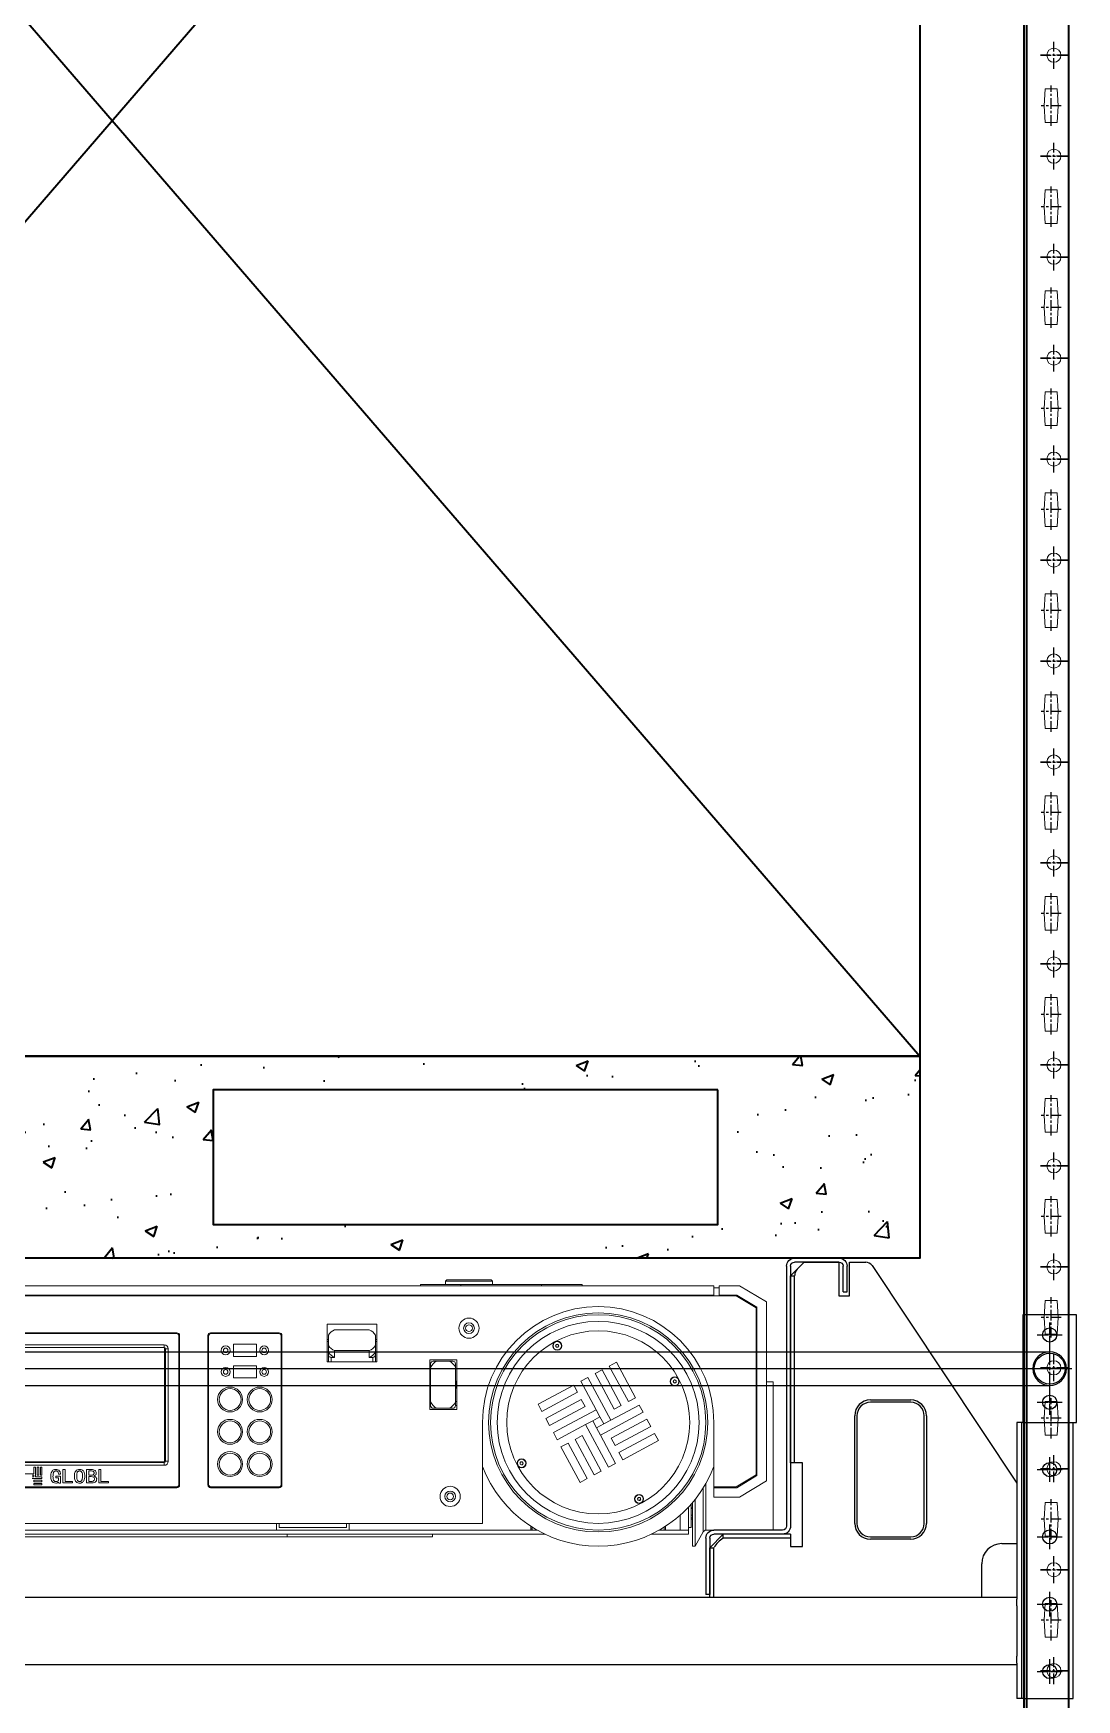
# Model space of a CAD drawing. Header units: millimetres. Extents: x 2509 to 128734, y 2492 to 91667.
# Drawn here: x 112307 to 113083, y 42568 to 43806 of the extents above; entities that cross this region are included whole.
import ezdxf

# ---------------------------------------------------------------- set-up
doc = ezdxf.new("R2010")
doc.units = ezdxf.units.MM
doc.linetypes.add('CENTER', pattern=[50.8, 31.75, -6.35, 6.35, -6.35])
for name, color, linetype, lineweight in [('SR-货架', 7, 'Continuous', 35), ('SR-货物', 7, 'Continuous', 35), ('粗实线1', 3, 'Continuous', 35), ('细实线', 4, 'Continuous', 18)]:
    doc.layers.add(name, color=color, linetype=linetype, lineweight=lineweight)
doc.layers.add('SSH_货架系统', color=7, linetype='Continuous')
doc.layers.add('中心线', color=1, linetype='CENTER')

# ---------------------------------------------------------------- blocks, each defined once
blk = doc.blocks.new('A$C1E2A5594')
at = {"layer": '中心线', "ltscale": 0.25}
for p, q in [((10, 0), (10, 20)), ((20, 10), (0, 10))]:
    blk.add_line(p, q, dxfattribs=at)
blk = doc.blocks.new('*U265')
at = {"layer": '中心线', "ltscale": 0.25}
for p, q in [((5937763.4, -1005645.1), (5937763.4, -1005615.1)), ((5937763.4, -1005645.1), (5937763.4, -1005615.1)), ((5937770.9, -1005630.1), (5937755.9, -1005630.1)), ((5937770.9, -1005630.1), (5937755.9, -1005630.1)), ((5937763.4, -1005720.1), (5937763.4, -1005690.1)), ((5937763.4, -1005720.1), (5937763.4, -1005690.1)), ((5937770.9, -1005705.1), (5937755.9, -1005705.1)), ((5937770.9, -1005705.1), (5937755.9, -1005705.1)), ((5937763.4, -1005795.1), (5937763.4, -1005765.1)), ((5937763.4, -1005795.1), (5937763.4, -1005765.1)), ((5937770.9, -1005780.1), (5937755.9, -1005780.1)), ((5937770.9, -1005780.1), (5937755.9, -1005780.1)), ((5937763.4, -1005870.1), (5937763.4, -1005840.1)), ((5937763.4, -1005870.1), (5937763.4, -1005840.1)), ((5937770.9, -1005855.1), (5937755.9, -1005855.1)), ((5937770.9, -1005855.1), (5937755.9, -1005855.1)), ((5937763.4, -1005945.1), (5937763.4, -1005915.1)), ((5937763.4, -1005945.1), (5937763.4, -1005915.1)), ((5937770.9, -1005930.1), (5937755.9, -1005930.1)), ((5937770.9, -1005930.1), (5937755.9, -1005930.1)), ((5937763.4, -1006020.1), (5937763.4, -1005990.1)), ((5937763.4, -1006020.1), (5937763.4, -1005990.1)), ((5937770.9, -1006005.1), (5937755.9, -1006005.1)), ((5937770.9, -1006005.1), (5937755.9, -1006005.1)), ((5937763.4, -1006095.1), (5937763.4, -1006065.1)), ((5937763.4, -1006095.1), (5937763.4, -1006065.1)), ((5937770.9, -1006080.1), (5937755.9, -1006080.1)), ((5937770.9, -1006080.1), (5937755.9, -1006080.1)), ((5937763.4, -1006170.1), (5937763.4, -1006140.1)), ((5937763.4, -1006170.1), (5937763.4, -1006140.1)), ((5937770.9, -1006155.1), (5937755.9, -1006155.1)), ((5937770.9, -1006155.1), (5937755.9, -1006155.1)), ((5937763.4, -1006245.1), (5937763.4, -1006215.1)), ((5937763.4, -1006245.1), (5937763.4, -1006215.1)), ((5937770.9, -1006230.1), (5937755.9, -1006230.1)), ((5937770.9, -1006230.1), (5937755.9, -1006230.1)), ((5937763.4, -1006320.1), (5937763.4, -1006290.1)), ((5937763.4, -1006320.1), (5937763.4, -1006290.1)), ((5937770.9, -1006305.1), (5937755.9, -1006305.1)), ((5937770.9, -1006305.1), (5937755.9, -1006305.1)), ((5937763.4, -1006395.1), (5937763.4, -1006365.1)), ((5937763.4, -1006395.1), (5937763.4, -1006365.1)), ((5937770.9, -1006380.1), (5937755.9, -1006380.1)), ((5937770.9, -1006380.1), (5937755.9, -1006380.1)), ((5937763.4, -1006470.1), (5937763.4, -1006440.1)), ((5937763.4, -1006470.1), (5937763.4, -1006440.1)), ((5937770.9, -1006455.1), (5937755.9, -1006455.1)), ((5937770.9, -1006455.1), (5937755.9, -1006455.1)), ((5937763.4, -1006545.1), (5937763.4, -1006515.1)), ((5937763.4, -1006545.1), (5937763.4, -1006515.1)), ((5937770.9, -1006530.1), (5937755.9, -1006530.1)), ((5937770.9, -1006530.1), (5937755.9, -1006530.1)), ((5937763.4, -1006620.1), (5937763.4, -1006590.1)), ((5937763.4, -1006620.1), (5937763.4, -1006590.1)), ((5937770.9, -1006605.1), (5937755.9, -1006605.1)), ((5937770.9, -1006605.1), (5937755.9, -1006605.1)), ((5937763.4, -1006695.1), (5937763.4, -1006665.1)), ((5937763.4, -1006695.1), (5937763.4, -1006665.1)), ((5937770.9, -1006680.1), (5937755.9, -1006680.1)), ((5937770.9, -1006680.1), (5937755.9, -1006680.1)), ((5937763.4, -1006770.1), (5937763.4, -1006740.1)), ((5937763.4, -1006770.1), (5937763.4, -1006740.1)), ((5937770.9, -1006755.1), (5937755.9, -1006755.1)), ((5937770.9, -1006755.1), (5937755.9, -1006755.1))]:
    blk.add_line(p, q, dxfattribs=at)
at = {"layer": '粗实线1'}
for p, q in [((5937743.4, -1008982.6), (5937743.4, -1004353.7)), ((5937745.4, -1008982.6), (5937745.4, -1004353.7)), ((5937776.4, -1008982.6), (5937776.4, -1004353.7)), ((5937776.4, -1008982.6), (5937776.4, -1004353.7))]:
    blk.add_line(p, q, dxfattribs=at)
at = {"layer": '细实线', "linetype": 'Continuous', "lineweight": 0}
for p, q in [((5937758.9, -1005617.6), (5937758.2, -1005630.1)), ((5937758.2, -1005630.1), (5937758.9, -1005617.6)), ((5937758.9, -1005617.6), (5937767.9, -1005617.6)), ((5937767.9, -1005617.6), (5937758.9, -1005617.6)), ((5937768.7, -1005630.1), (5937767.9, -1005617.6)), ((5937767.9, -1005617.6), (5937768.7, -1005630.1)), ((5937758.2, -1005630.1), (5937758.9, -1005642.6)), ((5937758.9, -1005642.6), (5937758.2, -1005630.1)), ((5937767.9, -1005642.6), (5937768.7, -1005630.1)), ((5937768.7, -1005630.1), (5937767.9, -1005642.6)), ((5937758.9, -1005642.6), (5937767.9, -1005642.6)), ((5937767.9, -1005642.6), (5937758.9, -1005642.6)), ((5937758.9, -1005692.6), (5937758.2, -1005705.1)), ((5937758.2, -1005705.1), (5937758.9, -1005692.6)), ((5937758.9, -1005692.6), (5937767.9, -1005692.6)), ((5937767.9, -1005692.6), (5937758.9, -1005692.6)), ((5937768.7, -1005705.1), (5937767.9, -1005692.6)), ((5937767.9, -1005692.6), (5937768.7, -1005705.1)), ((5937758.2, -1005705.1), (5937758.9, -1005717.6)), ((5937758.9, -1005717.6), (5937758.2, -1005705.1)), ((5937767.9, -1005717.6), (5937768.7, -1005705.1)), ((5937768.7, -1005705.1), (5937767.9, -1005717.6)), ((5937758.9, -1005717.6), (5937767.9, -1005717.6)), ((5937767.9, -1005717.6), (5937758.9, -1005717.6)), ((5937758.9, -1005767.6), (5937758.2, -1005780.1)), ((5937758.2, -1005780.1), (5937758.9, -1005767.6)), ((5937758.9, -1005767.6), (5937767.9, -1005767.6)), ((5937767.9, -1005767.6), (5937758.9, -1005767.6)), ((5937768.7, -1005780.1), (5937767.9, -1005767.6)), ((5937767.9, -1005767.6), (5937768.7, -1005780.1)), ((5937758.2, -1005780.1), (5937758.9, -1005792.6)), ((5937758.9, -1005792.6), (5937758.2, -1005780.1)), ((5937767.9, -1005792.6), (5937768.7, -1005780.1)), ((5937768.7, -1005780.1), (5937767.9, -1005792.6)), ((5937758.9, -1005792.6), (5937767.9, -1005792.6)), ((5937767.9, -1005792.6), (5937758.9, -1005792.6)), ((5937758.9, -1005842.6), (5937758.2, -1005855.1)), ((5937758.2, -1005855.1), (5937758.9, -1005842.6)), ((5937758.9, -1005842.6), (5937767.9, -1005842.6)), ((5937767.9, -1005842.6), (5937758.9, -1005842.6)), ((5937768.7, -1005855.1), (5937767.9, -1005842.6)), ((5937767.9, -1005842.6), (5937768.7, -1005855.1)), ((5937758.2, -1005855.1), (5937758.9, -1005867.6)), ((5937758.9, -1005867.6), (5937758.2, -1005855.1)), ((5937767.9, -1005867.6), (5937768.7, -1005855.1)), ((5937768.7, -1005855.1), (5937767.9, -1005867.6)), ((5937758.9, -1005867.6), (5937767.9, -1005867.6)), ((5937767.9, -1005867.6), (5937758.9, -1005867.6)), ((5937758.9, -1005917.6), (5937758.2, -1005930.1)), ((5937758.2, -1005930.1), (5937758.9, -1005917.6)), ((5937758.9, -1005917.6), (5937767.9, -1005917.6)), ((5937767.9, -1005917.6), (5937758.9, -1005917.6)), ((5937768.7, -1005930.1), (5937767.9, -1005917.6)), ((5937767.9, -1005917.6), (5937768.7, -1005930.1)), ((5937758.2, -1005930.1), (5937758.9, -1005942.6)), ((5937758.9, -1005942.6), (5937758.2, -1005930.1)), ((5937767.9, -1005942.6), (5937768.7, -1005930.1)), ((5937768.7, -1005930.1), (5937767.9, -1005942.6)), ((5937758.9, -1005942.6), (5937767.9, -1005942.6)), ((5937767.9, -1005942.6), (5937758.9, -1005942.6)), ((5937758.9, -1005992.6), (5937758.2, -1006005.1)), ((5937758.2, -1006005.1), (5937758.9, -1005992.6)), ((5937758.9, -1005992.6), (5937767.9, -1005992.6)), ((5937767.9, -1005992.6), (5937758.9, -1005992.6)), ((5937768.7, -1006005.1), (5937767.9, -1005992.6)), ((5937767.9, -1005992.6), (5937768.7, -1006005.1)), ((5937758.2, -1006005.1), (5937758.9, -1006017.6)), ((5937758.9, -1006017.6), (5937758.2, -1006005.1)), ((5937767.9, -1006017.6), (5937768.7, -1006005.1)), ((5937768.7, -1006005.1), (5937767.9, -1006017.6)), ((5937758.9, -1006017.6), (5937767.9, -1006017.6)), ((5937767.9, -1006017.6), (5937758.9, -1006017.6)), ((5937758.9, -1006067.6), (5937758.2, -1006080.1)), ((5937758.2, -1006080.1), (5937758.9, -1006067.6)), ((5937758.9, -1006067.6), (5937767.9, -1006067.6)), ((5937767.9, -1006067.6), (5937758.9, -1006067.6)), ((5937768.7, -1006080.1), (5937767.9, -1006067.6)), ((5937767.9, -1006067.6), (5937768.7, -1006080.1)), ((5937758.2, -1006080.1), (5937758.9, -1006092.6)), ((5937758.9, -1006092.6), (5937758.2, -1006080.1)), ((5937767.9, -1006092.6), (5937768.7, -1006080.1)), ((5937768.7, -1006080.1), (5937767.9, -1006092.6)), ((5937758.9, -1006092.6), (5937767.9, -1006092.6)), ((5937767.9, -1006092.6), (5937758.9, -1006092.6)), ((5937758.9, -1006142.6), (5937758.2, -1006155.1)), ((5937758.2, -1006155.1), (5937758.9, -1006142.6)), ((5937758.9, -1006142.6), (5937767.9, -1006142.6)), ((5937767.9, -1006142.6), (5937758.9, -1006142.6)), ((5937768.7, -1006155.1), (5937767.9, -1006142.6)), ((5937767.9, -1006142.6), (5937768.7, -1006155.1)), ((5937758.2, -1006155.1), (5937758.9, -1006167.6)), ((5937758.9, -1006167.6), (5937758.2, -1006155.1)), ((5937767.9, -1006167.6), (5937768.7, -1006155.1)), ((5937768.7, -1006155.1), (5937767.9, -1006167.6)), ((5937758.9, -1006167.6), (5937767.9, -1006167.6)), ((5937767.9, -1006167.6), (5937758.9, -1006167.6)), ((5937758.9, -1006217.6), (5937758.2, -1006230.1)), ((5937758.2, -1006230.1), (5937758.9, -1006217.6)), ((5937758.9, -1006217.6), (5937767.9, -1006217.6)), ((5937767.9, -1006217.6), (5937758.9, -1006217.6)), ((5937768.7, -1006230.1), (5937767.9, -1006217.6)), ((5937767.9, -1006217.6), (5937768.7, -1006230.1)), ((5937758.2, -1006230.1), (5937758.9, -1006242.6)), ((5937758.9, -1006242.6), (5937758.2, -1006230.1)), ((5937767.9, -1006242.6), (5937768.7, -1006230.1)), ((5937768.7, -1006230.1), (5937767.9, -1006242.6)), ((5937758.9, -1006242.6), (5937767.9, -1006242.6)), ((5937767.9, -1006242.6), (5937758.9, -1006242.6)), ((5937758.9, -1006292.6), (5937758.2, -1006305.1)), ((5937758.2, -1006305.1), (5937758.9, -1006292.6)), ((5937758.9, -1006292.6), (5937767.9, -1006292.6)), ((5937767.9, -1006292.6), (5937758.9, -1006292.6)), ((5937768.7, -1006305.1), (5937767.9, -1006292.6)), ((5937767.9, -1006292.6), (5937768.7, -1006305.1)), ((5937758.2, -1006305.1), (5937758.9, -1006317.6)), ((5937758.9, -1006317.6), (5937758.2, -1006305.1)), ((5937767.9, -1006317.6), (5937768.7, -1006305.1)), ((5937768.7, -1006305.1), (5937767.9, -1006317.6)), ((5937758.9, -1006317.6), (5937767.9, -1006317.6)), ((5937767.9, -1006317.6), (5937758.9, -1006317.6)), ((5937758.9, -1006367.6), (5937758.2, -1006380.1)), ((5937758.2, -1006380.1), (5937758.9, -1006367.6)), ((5937758.9, -1006367.6), (5937767.9, -1006367.6)), ((5937767.9, -1006367.6), (5937758.9, -1006367.6)), ((5937768.7, -1006380.1), (5937767.9, -1006367.6)), ((5937767.9, -1006367.6), (5937768.7, -1006380.1)), ((5937758.2, -1006380.1), (5937758.9, -1006392.6)), ((5937758.9, -1006392.6), (5937758.2, -1006380.1)), ((5937767.9, -1006392.6), (5937768.7, -1006380.1)), ((5937768.7, -1006380.1), (5937767.9, -1006392.6)), ((5937758.9, -1006392.6), (5937767.9, -1006392.6)), ((5937767.9, -1006392.6), (5937758.9, -1006392.6)), ((5937758.9, -1006442.6), (5937758.2, -1006455.1)), ((5937758.2, -1006455.1), (5937758.9, -1006442.6)), ((5937758.9, -1006442.6), (5937767.9, -1006442.6)), ((5937767.9, -1006442.6), (5937758.9, -1006442.6)), ((5937768.7, -1006455.1), (5937767.9, -1006442.6)), ((5937767.9, -1006442.6), (5937768.7, -1006455.1)), ((5937758.2, -1006455.1), (5937758.9, -1006467.6)), ((5937758.9, -1006467.6), (5937758.2, -1006455.1)), ((5937767.9, -1006467.6), (5937768.7, -1006455.1)), ((5937768.7, -1006455.1), (5937767.9, -1006467.6)), ((5937758.9, -1006467.6), (5937767.9, -1006467.6)), ((5937767.9, -1006467.6), (5937758.9, -1006467.6)), ((5937758.9, -1006517.6), (5937758.2, -1006530.1)), ((5937758.2, -1006530.1), (5937758.9, -1006517.6)), ((5937758.9, -1006517.6), (5937767.9, -1006517.6)), ((5937767.9, -1006517.6), (5937758.9, -1006517.6)), ((5937768.7, -1006530.1), (5937767.9, -1006517.6)), ((5937767.9, -1006517.6), (5937768.7, -1006530.1)), ((5937758.2, -1006530.1), (5937758.9, -1006542.6)), ((5937758.9, -1006542.6), (5937758.2, -1006530.1)), ((5937767.9, -1006542.6), (5937768.7, -1006530.1)), ((5937768.7, -1006530.1), (5937767.9, -1006542.6)), ((5937758.9, -1006542.6), (5937767.9, -1006542.6)), ((5937767.9, -1006542.6), (5937758.9, -1006542.6)), ((5937758.9, -1006592.6), (5937758.2, -1006605.1)), ((5937758.2, -1006605.1), (5937758.9, -1006592.6)), ((5937758.9, -1006592.6), (5937767.9, -1006592.6)), ((5937767.9, -1006592.6), (5937758.9, -1006592.6)), ((5937768.7, -1006605.1), (5937767.9, -1006592.6)), ((5937767.9, -1006592.6), (5937768.7, -1006605.1)), ((5937758.2, -1006605.1), (5937758.9, -1006617.6)), ((5937758.9, -1006617.6), (5937758.2, -1006605.1)), ((5937767.9, -1006617.6), (5937768.7, -1006605.1)), ((5937768.7, -1006605.1), (5937767.9, -1006617.6)), ((5937758.9, -1006617.6), (5937767.9, -1006617.6)), ((5937767.9, -1006617.6), (5937758.9, -1006617.6)), ((5937758.9, -1006667.6), (5937758.2, -1006680.1)), ((5937758.2, -1006680.1), (5937758.9, -1006667.6)), ((5937758.9, -1006667.6), (5937767.9, -1006667.6)), ((5937767.9, -1006667.6), (5937758.9, -1006667.6)), ((5937768.7, -1006680.1), (5937767.9, -1006667.6)), ((5937767.9, -1006667.6), (5937768.7, -1006680.1)), ((5937758.2, -1006680.1), (5937758.9, -1006692.6)), ((5937758.9, -1006692.6), (5937758.2, -1006680.1)), ((5937767.9, -1006692.6), (5937768.7, -1006680.1)), ((5937768.7, -1006680.1), (5937767.9, -1006692.6)), ((5937758.9, -1006692.6), (5937767.9, -1006692.6)), ((5937767.9, -1006692.6), (5937758.9, -1006692.6)), ((5937758.9, -1006742.6), (5937758.2, -1006755.1)), ((5937758.2, -1006755.1), (5937758.9, -1006742.6)), ((5937758.9, -1006742.6), (5937767.9, -1006742.6)), ((5937767.9, -1006742.6), (5937758.9, -1006742.6)), ((5937768.7, -1006755.1), (5937767.9, -1006742.6)), ((5937767.9, -1006742.6), (5937768.7, -1006755.1)), ((5937758.2, -1006755.1), (5937758.9, -1006767.6)), ((5937758.9, -1006767.6), (5937758.2, -1006755.1)), ((5937767.9, -1006767.6), (5937768.7, -1006755.1)), ((5937768.7, -1006755.1), (5937767.9, -1006767.6)), ((5937758.9, -1006767.6), (5937767.9, -1006767.6)), ((5937767.9, -1006767.6), (5937758.9, -1006767.6))]:
    blk.add_line(p, q, dxfattribs=at)
for centre in [(5937765.4, -1005592.6), (5937765.4, -1005592.6), (5937765.4, -1005667.6), (5937765.4, -1005667.6), (5937765.4, -1005742.6), (5937765.4, -1005742.6), (5937765.4, -1005817.6), (5937765.4, -1005817.6), (5937765.4, -1005892.6), (5937765.4, -1005892.6), (5937765.4, -1005967.6), (5937765.4, -1005967.6), (5937765.4, -1006042.6), (5937765.4, -1006042.6), (5937765.4, -1006117.6), (5937765.4, -1006117.6), (5937765.4, -1006192.6), (5937765.4, -1006192.6), (5937765.4, -1006267.6), (5937765.4, -1006267.6), (5937765.4, -1006342.6), (5937765.4, -1006342.6), (5937765.4, -1006417.6), (5937765.4, -1006417.6), (5937765.4, -1006492.6), (5937765.4, -1006492.6), (5937765.4, -1006567.6), (5937765.4, -1006567.6), (5937765.4, -1006642.6), (5937765.4, -1006642.6), (5937765.4, -1006717.6), (5937765.4, -1006717.6), (5937765.4, -1006792.6), (5937765.4, -1006792.6)]:
    blk.add_circle(centre, 5.25, dxfattribs=at)
at = {"layer": '粗实线1', "xscale": -1, "zscale": -1, "rotation": 90}
for p in [(5937775.4, -1005582.6), (5937775.4, -1005657.6), (5937775.4, -1005732.6), (5937775.4, -1005807.6), (5937775.4, -1005882.6), (5937775.4, -1005957.6), (5937775.4, -1006032.6), (5937775.4, -1006107.6), (5937775.4, -1006182.6), (5937775.4, -1006257.6), (5937775.4, -1006332.6), (5937775.4, -1006407.6), (5937775.4, -1006482.6), (5937775.4, -1006557.6), (5937775.4, -1006632.6), (5937775.4, -1006707.6), (5937775.4, -1006782.6)]:
    blk.add_blockref('A$C1E2A5594', p, dxfattribs=at)
at = {"layer": '粗实线1', "rotation": 270}
for p in [(5937755.4, -1005582.6), (5937755.4, -1005657.6), (5937755.4, -1005732.6), (5937755.4, -1005807.6), (5937755.4, -1005882.6), (5937755.4, -1005957.6), (5937755.4, -1006032.6), (5937755.4, -1006107.6), (5937755.4, -1006182.6), (5937755.4, -1006257.6), (5937755.4, -1006332.6), (5937755.4, -1006407.6), (5937755.4, -1006482.6), (5937755.4, -1006557.6), (5937755.4, -1006632.6), (5937755.4, -1006707.6), (5937755.4, -1006782.6)]:
    blk.add_blockref('A$C1E2A5594', p, dxfattribs=at)
blk = doc.blocks.new('货物-主立面图')
at = {"layer": 'SR-货物', "true_color": 0x636466}
h = blk.add_hatch(dxfattribs=at)
h.set_pattern_fill('AR-CONC', color=251, scale=0.5)
h.paths.add_polyline_path([(35745.7, -87989.2), (36945.7, -87989.2), (36945.7, -88139.2), (35745.7, -88139.2)])
h.paths.add_polyline_path([(35895.7, -88014.2), (36270.7, -88014.2), (36270.7, -88114.2), (35895.7, -88114.2)], flags=16)
h.paths.add_polyline_path([(36795.7, -88014.2), (36420.7, -88014.2), (36420.7, -88114.2), (36795.7, -88114.2)], flags=16)
at = {"layer": 'SR-货物', "color": 6}
for p, q in [((35745.7, -86599.2), (36945.7, -87989.2)), ((36945.7, -86599.2), (35745.7, -87989.2)), ((35745.7, -87989.2), (36945.7, -87989.2))]:
    blk.add_line(p, q, dxfattribs=at)
for points in [[(35745.7, -86599.2), (36945.7, -86599.2), (36945.7, -87989.2), (35745.7, -87989.2)], [(35745.7, -87989.2), (36945.7, -87989.2), (36945.7, -88139.2), (35745.7, -88139.2)], [(36795.7, -88014.2), (36420.7, -88014.2), (36420.7, -88114.2), (36795.7, -88114.2)]]:
    blk.add_lwpolyline(points, close=True, dxfattribs=at)
blk = doc.blocks.new('后档杆')
at = {"layer": 'SSH_货架系统', "color": 2}
for p, q in [((66027.5, 7555.5), (65987.5, 7555.5)), ((65987.5, 7555.5), (65987.5, 7475.5)), ((66027.5, 7475.5), (66027.5, 7555.5)), ((65987.5, 7475.5), (66027.5, 7475.5))]:
    blk.add_line(p, q, dxfattribs=at)
at = {"layer": 'SSH_货架系统', "color": 1}
for p, q in [((65998.3, 7540.5), (66006.5, 7540.5)), ((66007, 7540.5), (66008.1, 7540.5)), ((66007.5, 7541.6), (66007.5, 7549.8)), ((66007.5, 7540), (66007.5, 7541.1)), ((66007.5, 7531.3), (66007.5, 7539.5)), ((66008.6, 7540.5), (66016.8, 7540.5)), ((66007.5, 7518), (66007.5, 7532)), ((64611.5, 7515.5), (66011.5, 7515.5)), ((65991, 7515.5), (66005, 7515.5)), ((66006.3, 7515.5), (66008.8, 7515.5)), ((66007.5, 7514.3), (66007.5, 7516.8)), ((66010, 7515.5), (66024, 7515.5)), ((66007.5, 7499), (66007.5, 7513)), ((65998.3, 7490.5), (66006.5, 7490.5)), ((66007, 7490.5), (66008.1, 7490.5)), ((66007.5, 7491.6), (66007.5, 7499.8)), ((66007.5, 7490), (66007.5, 7491.1)), ((66007.5, 7481.3), (66007.5, 7489.5)), ((66008.6, 7490.5), (66016.8, 7490.5))]:
    blk.add_line(p, q, dxfattribs=at)
at = {"layer": 'SSH_货架系统', "color": 6}
for p, q in [((64615.5, 7528), (66007.5, 7528)), ((64615.5, 7503), (66007.5, 7503))]:
    blk.add_line(p, q, dxfattribs=at)
at = {"layer": 'SSH_货架系统', "color": 2}
for centre in [(66007.5, 7540.5), (66007.5, 7490.5)]:
    blk.add_circle(centre, 5.25, dxfattribs=at)
at = {"layer": 'SSH_货架系统', "color": 1}
blk.add_circle((66007.5, 7515.5), 11.5, dxfattribs=at)
blk.add_arc((66007.5, 7515.5), 12.5, 90, 270, dxfattribs=at)
at = {"layer": 'SSH_货架系统', "color": 6}
blk.add_arc((66007.5, 7515.5), 12.5, 270, 90, dxfattribs=at)
blk = doc.blocks.new('连续支撑梁')
at = {"layer": 'SSH_货架系统', "color": 1}
for p, q in [((65825, 7594.5), (65815, 7584.5)), ((65825, 7594.5), (65850.8, 7594.5)), ((65850.8, 7594.5), (65850.8, 7569.5)), ((65858.8, 7594.5), (65870.8, 7594.5)), ((65858.8, 7569.5), (65858.8, 7594.5)), ((65875.6, 7592.2), (65983, 7430.5)), ((65815, 7445.5), (65815, 7584.5)), ((65815, 7584.5), (65818, 7584.5)), ((65850.8, 7569.5), (65858.8, 7569.5)), ((65874.3, 7492.3), (65904.3, 7492.3)), ((65904.3, 7490.5), (65874.3, 7490.5)), ((65862.6, 7400.5), (65862.6, 7480.5)), ((65864.3, 7480.5), (65864.3, 7400.5)), ((65914.3, 7400.5), (65914.3, 7480.5)), ((65916, 7480.5), (65916, 7400.5)), ((65989, 7475.5), (65983, 7475.5)), ((65983, 7475.5), (65983, 7430.5)), ((66025, 7270.5), (66025, 7475.5)), ((65820, 7445.5), (65815, 7445.5)), ((65823.8, 7445.5), (65820, 7445.5)), ((65823.8, 7383.5), (65823.8, 7445.5)), ((65998.3, 7440.5), (66006.5, 7440.5)), ((66007, 7440.5), (66008.1, 7440.5)), ((66007.5, 7441.6), (66007.5, 7449.8)), ((66007.5, 7440), (66007.5, 7441.1)), ((66007.5, 7431.3), (66007.5, 7439.5)), ((66008.6, 7440.5), (66016.8, 7440.5)), ((65983, 7430.5), (65983, 7385.5)), ((65755, 7382.5), (65764.8, 7392.5)), ((65814.8, 7392.5), (65764.8, 7392.5)), ((65814.8, 7392.5), (65814.8, 7387.3)), ((65874.3, 7390.5), (65904.3, 7390.5)), ((65998.3, 7390.5), (66006.5, 7390.5)), ((66007, 7390.5), (66008.1, 7390.5)), ((66007.5, 7391.6), (66007.5, 7399.8)), ((66007.5, 7390), (66007.5, 7391.1)), ((66008.6, 7390.5), (66016.8, 7390.5)), ((65755, 7345.5), (65755, 7382.5)), ((65814.8, 7387.3), (65814.8, 7383.5)), ((65814.8, 7383.5), (65823.8, 7383.5)), ((65904.3, 7388.8), (65874.3, 7388.8)), ((65972, 7385.5), (65983, 7385.5)), ((65983, 7385.5), (65983, 7344.3)), ((66007.5, 7381.3), (66007.5, 7389.5)), ((65957, 7345.5), (65957, 7370.5)), ((65755, 7345.5), (64868, 7345.5)), ((65760, 7345.5), (65755, 7345.5)), ((65957, 7345.5), (65760, 7345.5)), ((65983, 7345.5), (65957, 7345.5)), ((65983, 7339.3), (65983, 7344.3)), ((65998.3, 7340.5), (66006.5, 7340.5)), ((66007, 7340.5), (66008.1, 7340.5)), ((66007.5, 7341.6), (66007.5, 7349.8)), ((66007.5, 7340), (66007.5, 7341.1)), ((66008.6, 7340.5), (66016.8, 7340.5)), ((65983, 7339.3), (65983, 7301.8)), ((66007.5, 7331.3), (66007.5, 7339.5)), ((65983, 7295.5), (64640, 7295.5)), ((65983, 7296.8), (65983, 7301.8)), ((65983, 7296.8), (65983, 7270.5)), ((65998.3, 7290.5), (66006.5, 7290.5)), ((66007, 7290.5), (66008.1, 7290.5)), ((66007.5, 7291.6), (66007.5, 7299.8)), ((66007.5, 7290), (66007.5, 7291.1)), ((66008.6, 7290.5), (66016.8, 7290.5)), ((66007.5, 7281.3), (66007.5, 7289.5)), ((65989, 7270.5), (65983, 7270.5)), ((65989, 7270.5), (66025, 7270.5))]:
    blk.add_line(p, q, dxfattribs=at)
at = {"layer": 'SSH_货架系统', "color": 2}
for p, q in [((65818, 7445.5), (65818, 7584.5)), ((65986.5, 7475.5), (65986.5, 7270.5)), ((65764.8, 7389.5), (65764.8, 7392.5)), ((65814.8, 7389.5), (65764.8, 7389.5)), ((65755, 7382.5), (65758, 7382.5)), ((65758, 7345.5), (65758, 7382.5))]:
    blk.add_line(p, q, dxfattribs=at)
at = {"layer": 'SSH_货架系统'}
blk.add_line((65989, 7475.5), (66025, 7475.5), dxfattribs=at)
at = {"layer": 'SSH_货架系统', "color": 1}
for centre in [(66007.5, 7440.5), (66007.5, 7390.5), (66007.5, 7340.5), (66007.5, 7290.5)]:
    blk.add_circle(centre, 5.25, dxfattribs=at)
for centre, radius, start, end in [((65824.5, 7584.9), 6.49, 135, 182.7057), ((65870.8, 7588.5), 6, 37.4248, 90), ((65874.3, 7480.5), 11.7, 90, 180), ((65874.3, 7480.5), 10, 90, 180), ((65904.3, 7480.5), 11.7, 0, 90), ((65904.3, 7480.5), 10, 0, 90), ((65874.3, 7400.5), 11.7, 180, 270), ((65874.3, 7400.5), 10, 180, 270), ((65904.3, 7400.5), 11.7, 270, 0), ((65904.3, 7400.5), 10, 270, 0), ((65972, 7370.5), 15, 90, 180)]:
    blk.add_arc(centre, radius, start, end, dxfattribs=at)
at = {"layer": 'SSH_货架系统', "color": 2}
blk.add_arc((65774.8, 7373.1), 19.2, 121.2001, 150.587, dxfattribs=at)
blk = doc.blocks.new('SSH_子轨道主视图')
at = {"layer": 'SSH_货架系统', "color": 4}
for p, q in [((753086.7, 266036.4), (753119.7, 266036.4)), ((753080.7, 266011.4), (753080.7, 266030.4)), ((753083.7, 266011.4), (753083.7, 266030.4)), ((753086.7, 266033.4), (753119.7, 266033.4)), ((753122.7, 266030.4), (753122.7, 265837.4)), ((753125.7, 266030.4), (753125.7, 265837.4)), ((753083.7, 266011.4), (753080.7, 266011.4)), ((753128.7, 265834.4), (753136.7, 265834.4)), ((753128.7, 265831.4), (753179.7, 265831.4)), ((753136.7, 265834.4), (753179.7, 265834.4)), ((753182.7, 265828.4), (753182.7, 265786.4)), ((753185.7, 265828.4), (753185.7, 265786.4)), ((753182.7, 265786.4), (753185.7, 265786.4))]:
    blk.add_line(p, q, dxfattribs=at)
for centre, radius, start, end in [((753086.7, 266030.4), 6, 90, 180), ((753119.7, 266030.4), 6, 0, 90), ((753086.7, 266030.4), 3, 90, 180), ((753119.7, 266030.4), 3, 0, 90), ((753128.7, 265837.4), 6, 180, 270), ((753128.7, 265837.4), 3, 180, 270), ((753179.7, 265828.4), 6, 0, 90), ((753179.7, 265828.4), 3, 0, 90)]:
    blk.add_arc(centre, radius, start, end, dxfattribs=at)
blk = doc.blocks.new('组件1')
for name in ['连续支撑梁', '后档杆']:
    blk.add_blockref(name, (18.3, -4093.5))
at = {"layer": 'SSH_货架系统', "color": 7, "xscale": -1}
blk.add_blockref('SSH_子轨道主视图', (818956, -262532.3), dxfattribs=at)
blk = doc.blocks.new('ZHENGSHITU')
at = {"color": 7, "linetype": 'Continuous', "lineweight": 15}
for p, q in [((-446, 186.5), (446, 186.5)), ((228, 187.5), (228, 186.5)), ((228, 187.5), (258, 187.5)), ((247.5, 191), (246.5, 190)), ((246.5, 190), (246.5, 187.5)), ((247.1, 190), (246.5, 190)), ((281.5, 190), (247.1, 190)), ((247.5, 191), (248.1, 191)), ((248.1, 191), (280.5, 191)), ((258, 187.5), (258, 186.5)), ((258, 187.5), (318, 187.5)), ((281.5, 190), (280.5, 191)), ((281.5, 187.5), (281.5, 190)), ((318, 187.5), (318, 186.5)), ((318, 187.5), (348, 187.5)), ((348, 187.5), (348, 186.5)), ((446, 179.5), (446, 186.5)), ((450, 186.5), (450, 179.5)), ((465, 186.5), (450, 186.5)), ((485, 174.5), (465, 186.5)), ((462.5, 179), (-462.5, 179)), ((-446, 179.5), (446, 179.5)), ((60, 179.5), (60, 179)), ((69.7, 179.5), (70.2, 179)), ((75.8, 179), (75.3, 179.5)), ((118.5, 179), (118.5, 179.5)), ((121, 179.5), (121, 179)), ((123, 179.5), (123, 179)), ((173, 179.5), (173, 179)), ((175, 179), (175, 179.5)), ((189, 179), (189, 179.5)), ((192.9, 179), (193.4, 179.5)), ((198.6, 179.5), (199.1, 179)), ((205, 179.5), (205, 179)), ((223, 179.5), (223, 179)), ((224.5, 179), (224.5, 179.5)), ((255.1, 179), (255.1, 179.5)), ((320.9, 179), (320.9, 179.5)), ((351.5, 179), (351.5, 179.5)), ((353, 179), (353, 179.5)), ((421, 179), (421, 179.5)), ((427, 179.5), (427, 179)), ((428, 179.5), (428, 179)), ((439, 179.5), (439, 179)), ((450, 185), (446, 185)), ((463.1, 179.5), (450, 179.5)), ((456, 179.5), (456, 179)), ((477.5, 170), (462.5, 179)), ((478, 170.5), (463.1, 179.5)), ((485, 174.5), (485, 41.5)), ((477.5, 46), (477.5, 170)), ((478, 45.5), (478, 170.5)), ((47, 151.5), (-123, 151.5)), ((46.5, 151), (-122.5, 151)), ((48.5, 149), (48.5, 39)), ((49, 38.5), (49, 149.5)), ((70, 149.5), (70, 38.5)), ((70.5, 39), (70.5, 149)), ((123, 151.5), (72, 151.5)), ((122.5, 151), (72.5, 151)), ((124.5, 39), (124.5, 149)), ((125, 38.5), (125, 149.5)), ((158.5, 158), (158.5, 130)), ((195.5, 158), (158.5, 158)), ((159.5, 149.9), (159.5, 142.2)), ((189.9, 153.8), (164.1, 153.8)), ((194.5, 142.2), (194.5, 149.9)), ((195.5, 130), (195.5, 158)), ((478, 156), (477.5, 156)), ((-113.5, 142.6), (37.5, 142.6)), ((37.5, 140.6), (-113.5, 140.6)), ((37.5, 142.6), (37.5, 140.6)), ((37.7, 55.6), (37.7, 140.6)), ((38.5, 56.1), (38.5, 139.6)), ((40.5, 139.6), (38.5, 139.6)), ((40.5, 139.6), (40.5, 56.1)), ((89, 143), (89, 134)), ((106, 143), (89, 143)), ((106, 134), (106, 143)), ((159.5, 146.6), (158.5, 146.6)), ((159.5, 137.2), (159.5, 142.2)), ((159.5, 137.2), (159.5, 135)), ((164.1, 138.3), (189.9, 138.3)), ((164.1, 133.3), (164.1, 138.3)), ((189.9, 133.3), (189.9, 138.3)), ((195.5, 146.6), (194.5, 146.6)), ((194.5, 137.2), (194.5, 142.2)), ((194.5, 135), (194.5, 137.2)), ((328.4, 141.9), (329, 142.9)), ((329, 142.9), (330.2, 142.9)), ((330.1, 140.9), (329, 140.9)), ((330.7, 141.8), (330.1, 140.9)), ((477.5, 138), (478, 138)), ((89, 134), (106, 134)), ((106, 127), (89, 127)), ((89, 127), (89, 118)), ((106, 118), (106, 127)), ((158.5, 130), (195.5, 130)), ((159.5, 130), (159.5, 135)), ((161.5, 133.3), (164.1, 133.3)), ((189.9, 133.3), (192.5, 133.3)), ((194.5, 135), (194.5, 130)), ((255, 131.5), (235, 131.5)), ((235, 131.5), (235, 94.5)), ((235.5, 128.5), (235, 128.4)), ((235.5, 125.9), (235, 125.6)), ((235, 125.6), (235.5, 125.5)), ((235.5, 128.5), (235.5, 125.9)), ((235.5, 125.9), (235.5, 100.1)), ((240.1, 130.5), (237.5, 130.5)), ((249.4, 130.5), (240.1, 130.5)), ((252, 130.5), (249.4, 130.5)), ((254, 125.9), (254, 128.5)), ((254, 100.1), (254, 125.9)), ((255, 94.5), (255, 131.5)), ((357.7, 121.2), (363, 124)), ((363, 124), (377.1, 97.6)), ((368.2, 126.8), (373.5, 129.7)), ((382.4, 100.4), (368.2, 126.8)), ((373.5, 129.7), (387.7, 103.2)), ((89, 118), (106, 118)), ((254.5, 115.5), (254, 115.5)), ((254.5, 114), (254, 114)), ((254.5, 112), (254, 112)), ((254.5, 115.5), (254.5, 114)), ((255, 114.5), (254.5, 114.5)), ((254.5, 114), (254.5, 113)), ((254.5, 113), (254.5, 112)), ((254.5, 112), (254.5, 110.5)), ((254.5, 111.5), (255, 111.5)), ((315.3, 98.5), (341.8, 112.7)), ((341.8, 112.7), (344.6, 107.4)), ((347.1, 115.5), (352.4, 118.3)), ((358.4, 94.4), (347.1, 115.5)), ((352.4, 118.3), (369.4, 86.6)), ((371.8, 94.7), (357.7, 121.2)), ((415.9, 114.9), (415.9, 116)), ((416.8, 114.3), (415.9, 114.9)), ((416.9, 116.6), (417.9, 116)), ((417.9, 116), (417.9, 114.8)), ((477.5, 123.5), (478, 123.5)), ((490, 115), (485, 115)), ((490, 5), (490, 115)), ((235.5, 100.1), (235.5, 97.5)), ((254, 110.5), (254.5, 110.5)), ((254, 97.5), (254, 100.1)), ((344.6, 107.4), (318.2, 93.2)), ((321, 88), (347.4, 102.1)), ((347.4, 102.1), (350.3, 96.8)), ((387.7, 103.2), (382.4, 100.4)), ((235, 94.5), (255, 94.5)), ((237.5, 95.5), (240.1, 95.5)), ((240.1, 95.5), (249.4, 95.5)), ((249.4, 95.5), (252, 95.5)), ((318.2, 93.2), (315.3, 98.5)), ((323.8, 82.7), (321, 88)), ((350.3, 96.8), (323.8, 82.7)), ((326.7, 77.4), (358.4, 94.4)), ((361.2, 89.1), (355.9, 86.2)), ((358.4, 94.4), (361.2, 89.1)), ((364.1, 83.8), (361.2, 89.1)), ((393.3, 92.6), (361.6, 75.6)), ((369.4, 86.6), (390.5, 97.9)), ((369.7, 73.2), (396.2, 87.3)), ((377.1, 97.6), (371.8, 94.7)), ((390.5, 97.9), (393.3, 92.6)), ((396.2, 87.3), (399, 82)), ((274, 85), (274, 10)), ((329.5, 72.1), (326.7, 77.4)), ((350.6, 83.4), (329.5, 72.1)), ((342.9, 72.4), (348.2, 75.3)), ((348.2, 75.3), (362.3, 48.8)), ((355.9, 86.2), (350.6, 83.4)), ((367.6, 51.7), (350.6, 83.4)), ((355.9, 86.2), (358.8, 80.9)), ((358.8, 80.9), (364.1, 83.8)), ((358.8, 80.9), (361.6, 75.6)), ((361.6, 75.6), (372.9, 54.5)), ((364.1, 83.8), (369.4, 86.6)), ((399, 82), (372.6, 67.9)), ((375.4, 62.6), (401.8, 76.8)), ((401.8, 76.8), (404.7, 71.5)), ((446, 37), (446, 85)), ((332.3, 66.8), (337.6, 69.6)), ((346.5, 40.3), (332.3, 66.8)), ((337.6, 69.6), (351.8, 43.2)), ((357, 46), (342.9, 72.4)), ((372.6, 67.9), (369.7, 73.2)), ((378.2, 57.3), (375.4, 62.6)), ((404.7, 71.5), (378.2, 57.3)), ((-114.4, 55.6), (37.7, 55.6)), ((-113.5, 55.1), (37.5, 55.1)), ((37.5, 53.1), (-113.5, 53.1)), ((-58.1, 51.7), (-59.3, 51.7)), ((-59.3, 51.7), (-59.3, 46.9)), ((-58.1, 51.7), (-58.1, 44.5)), ((-56.9, 51.7), (-55.7, 51.7)), ((-56.9, 51.7), (-56.9, 45.7)), ((-55.7, 51.7), (-55.7, 45.7)), ((-54.5, 51.7), (-53.3, 51.7)), ((-54.5, 51.7), (-54.5, 45.7)), ((-53.3, 51.7), (-53.3, 45.7)), ((-37.7, 50), (-36.1, 50)), ((-37.7, 40), (-37.7, 50)), ((-36.1, 50), (-36.1, 41.1)), ((-20.1, 50), (-16.4, 50)), ((-20.1, 40), (-20.1, 50)), ((-11.1, 50), (-9.5, 50)), ((-11.1, 40), (-11.1, 50)), ((-9.5, 50), (-9.5, 41.1)), ((37.5, 55.1), (37.5, 53.1)), ((38.5, 56.1), (40.5, 56.1)), ((302.1, 54), (302.1, 55.2)), ((303.1, 53.4), (302.1, 54)), ((303.2, 55.7), (304.1, 55.1)), ((304.1, 55.1), (304.1, 54)), ((372.9, 54.5), (367.6, 51.7)), ((-66.5, 46.9), (-59.3, 46.9)), ((-60.5, 45.7), (-59.3, 45.7)), ((-60.5, 44.5), (-59.3, 44.5)), ((-60.5, 43.3), (-53.3, 43.3)), ((-59.3, 45.7), (-59.3, 44.5)), ((-59.3, 42.1), (-59.3, 40.9)), ((-59.3, 42.1), (-53.3, 42.1)), ((-59.3, 40.9), (-53.3, 40.9)), ((-59.3, 39.7), (-59.3, 38.5)), ((-59.3, 39.7), (-53.3, 39.7)), ((-59.3, 38.5), (-53.3, 38.5)), ((-58.1, 44.5), (-53.3, 44.5)), ((-56.9, 45.7), (-55.7, 45.7)), ((-54.5, 45.7), (-53.3, 45.7)), ((-53.3, 44.5), (-53.3, 43.3)), ((-53.3, 42.1), (-53.3, 40.9)), ((-53.3, 39.7), (-53.3, 38.5)), ((-43.1, 45), (-39.5, 45)), ((-43.1, 43.9), (-43.1, 45)), ((-40.9, 43.9), (-43.1, 43.9)), ((-39.5, 46.5), (-41.1, 46.5)), ((-40.9, 43.3), (-40.9, 43.9)), ((-40.7, 39.9), (-40.9, 40.7)), ((-39.5, 39.9), (-40.7, 39.9)), ((-39.5, 45), (-39.5, 39.9)), ((-30.5, 40), (-37.7, 40)), ((-36.1, 41.1), (-30.5, 41.1)), ((-30.5, 41.1), (-30.5, 40)), ((-16.6, 40), (-20.1, 40)), ((-18.5, 48.9), (-18.5, 45.8)), ((-16.4, 48.9), (-18.5, 48.9)), ((-18.5, 45.8), (-16.4, 45.8)), ((-18.5, 44.7), (-18.5, 41.1)), ((-16.7, 44.7), (-18.5, 44.7)), ((-18.5, 41.1), (-16.9, 41.1)), ((-3.9, 40), (-11.1, 40)), ((-9.5, 41.1), (-3.9, 41.1)), ((-3.9, 41.1), (-3.9, 40)), ((351.8, 43.2), (346.5, 40.3)), ((362.3, 48.8), (357, 46)), ((440, 5), (440, 39.6)), ((462.5, 37), (477.5, 46)), ((463.1, 36.5), (478, 45.5)), ((465, 29.5), (485, 41.5)), ((-123, 36.5), (47, 36.5)), ((-122.5, 37), (46.5, 37)), ((72, 36.5), (123, 36.5)), ((72.5, 37), (122.5, 37)), ((389.3, 28.2), (389.9, 29.1)), ((391, 27.1), (389.8, 27.1)), ((389.9, 29.1), (391, 29.1)), ((391.6, 28.1), (391, 27.1)), ((430, -7), (430, 25.3)), ((432, 27.7), (432, -7)), ((446, 37), (446, 36.5)), ((462.5, 37), (446, 37)), ((446, 36.5), (446, 29.5)), ((446, 36.5), (463.1, 36.5)), ((446, 29.5), (465, 29.5)), ((421, 5), (421, 16.1)), ((427, 22), (427, 5)), ((429, 7), (429, 24.1)), ((429, 21.5), (430, 21.5)), ((429, 21), (430, 21)), ((429, 16), (430, 16)), ((430, 14), (429, 14)), ((430, 13), (429, 13)), ((-320.3, 2), (320.3, 2)), ((-314.6, 5), (314.6, 5)), ((-274, 10), (274, 10)), ((129, 0), (-129, 0)), ((-121, 5), (121, 5)), ((121, 10), (121, 5)), ((123, 7), (123, 10)), ((173, 7), (123, 7)), ((129, 0), (129, 2)), ((237, 0), (129, 0)), ((173, 7), (173, 10)), ((175, 5), (175, 10)), ((175, 5), (310, 5)), ((237, 0), (237, 2)), ((310, 7.8), (310, 5)), ((310, 6), (311, 6)), ((311, 7.1), (311, 5)), ((311, 5), (314.6, 5)), ((399.7, 2), (427, 2)), ((405.4, 5), (427, 5)), ((405.4, 5), (409, 5)), ((409, 7.1), (409, 5)), ((410, 5), (410, 7.8)), ((410, 5), (421, 5)), ((427, 5), (421, 5)), ((427, 7), (429, 7)), ((427, 5), (427, 2)), ((432, -7), (438.1, 3.6)), ((440, 5), (490, 5)), ((430, -7), (432, -7))]:
    blk.add_line(p, q, dxfattribs=at)
at = {"color": 8, "linetype": 'Continuous', "lineweight": 15}
for p, q in [((190, 179.5), (190.3, 179)), ((159.5, 145.2), (158.5, 145.2)), ((195.5, 145.2), (194.5, 145.2)), ((161.5, 133.3), (161.5, 130)), ((192.5, 130), (192.5, 133.3)), ((477.5, 60), (478, 60)), ((438.1, 36.4), (438.1, 3.6))]:
    blk.add_line(p, q, dxfattribs=at)
at = {"color": 8, "linetype": 'Continuous', "lineweight": 15, "flags": 128}
blk.add_lwpolyline([(204.7, 179.5), (205, 179), (205, 179)], dxfattribs=at)
at = {"color": 7, "linetype": 'Continuous', "lineweight": 15, "flags": 128}
for points in [[(255, 100.1), (254.6, 100.4), (254, 100.5)], [(254, 97.5), (254.6, 97.6), (255, 97.9)]]:
    blk.add_lwpolyline(points, dxfattribs=at)
at = {"color": 7, "linetype": 'Continuous', "lineweight": 15}
for centre, radius in [((264, 155), 7.5), ((360, 85), 81.4), ((360, 85), 80), ((264, 155), 4), ((264, 155), 2.5), ((360, 85), 75), ((360, 85), 68), ((83.2, 138.5), 3.3), ((83.2, 138.5), 1.7), ((111.8, 138.5), 3.3), ((111.8, 138.5), 1.7), ((329.6, 141.9), 3.36), ((329.6, 141.9), 3.1), ((83.2, 122.5), 3.3), ((83.2, 122.5), 1.7), ((111.8, 122.5), 3.3), ((111.8, 122.5), 1.7), ((416.9, 115.4), 3.36), ((416.9, 115.4), 3.1), ((86.5, 102), 9.25), ((86.5, 102), 8.1), ((108.5, 102), 9.25), ((108.5, 102), 8.1), ((86.5, 78), 9.25), ((108.5, 78), 9.25), ((86.5, 78), 8.1), ((108.5, 78), 8.1), ((86.5, 54), 9.25), ((86.5, 54), 8.1), ((108.5, 54), 9.25), ((108.5, 54), 8.1), ((303.1, 54.6), 3.36), ((303.1, 54.6), 3.1), ((250, 30), 7.5), ((250, 30), 4), ((250, 30), 2.5), ((390.4, 28.1), 3.36), ((390.4, 28.1), 3.1)]:
    blk.add_circle(centre, radius, dxfattribs=at)
for centre, radius, start, end in [((360, 85), 86, 0, 180), ((46.5, 149), 2, 0, 90), ((47, 149.5), 2, 0, 90), ((72, 149.5), 2, 90, 180), ((72.5, 149), 2, 90, 180), ((122.5, 149), 2, 0, 90), ((123, 149.5), 2, 0, 90), ((167.5, 145), 9.35, 111.0569, 148.8193), ((186.5, 145), 9.35, 31.1808, 68.943), ((37.5, 139.6), 3, 0, 90), ((37.5, 139.6), 1, 0, 90), ((167.5, 147), 9.35, 211.1807, 248.9431), ((167.5, 142.1), 9.35, 211.1806, 248.9431), ((186.5, 147), 9.35, 291.057, 328.8192), ((186.5, 142.1), 9.35, 291.057, 328.8192), ((329.6, 141.9), 1.15, 118.1429, 178.1429), ((329.6, 141.9), 1.15, 178.1429, 238.1429), ((329.6, 141.9), 1.15, 58.1429, 118.1429), ((329.6, 141.9), 1.15, 238.1429, 298.1429), ((329.6, 141.9), 1.15, 298.1429, 358.1429), ((329.6, 141.9), 1.15, 358.1429, 58.1429), ((161.4, 135.2), 1.86, 185.5114, 274.6125), ((192.6, 135.2), 1.86, 265.3875, 354.4886), ((244.5, 121.5), 10, 115.8419, 154.1581), ((237.5, 128.5), 2, 90, 180), ((245, 121.5), 10, 25.8419, 64.1581), ((252, 128.5), 2, 0, 90), ((416.9, 115.4), 1.15, 148.1429, 208.1429), ((416.9, 115.4), 1.15, 88.1429, 148.1429), ((416.9, 115.4), 1.15, 208.1429, 268.1429), ((416.9, 115.4), 1.15, 268.1429, 328.1429), ((416.9, 115.4), 1.15, 28.1429, 88.1429), ((416.9, 115.4), 1.15, 328.1429, 28.1429), ((244.5, 104.5), 10, 205.8419, 244.1581), ((245, 104.5), 10, 295.8419, 334.1581), ((237.5, 97.5), 2, 180, 270), ((252, 97.5), 2, 270, 0), ((37.5, 56.1), 3, 270, 0), ((37.5, 56.1), 1, 270, 0), ((360, 85), 92, 200.8069, 339.1931), ((303.1, 54.6), 1.15, 148.1429, 208.1429), ((303.1, 54.6), 1.15, 88.1429, 148.1429), ((303.1, 54.6), 1.15, 208.1429, 268.1429), ((303.1, 54.6), 1.15, 268.1429, 328.1429), ((303.1, 54.6), 1.15, 28.1429, 88.1429), ((303.1, 54.6), 1.15, 328.1429, 28.1429), ((46.5, 39), 2, 270, 0), ((47, 38.5), 2, 270, 0), ((72, 38.5), 2, 180, 270), ((72.5, 39), 2, 180, 270), ((122.5, 39), 2, 270, 0), ((123, 38.5), 2, 270, 0), ((390.4, 28.1), 1.15, 118.1429, 178.1429), ((390.4, 28.1), 1.15, 178.1429, 238.1429), ((390.4, 28.1), 1.15, 238.1429, 298.1429), ((390.4, 28.1), 1.15, 58.1429, 118.1429), ((390.4, 28.1), 1.15, 358.1429, 58.1429), ((390.4, 28.1), 1.15, 298.1429, 358.1429), ((440.7, 2.1), 3, 103.6775, 150)]:
    blk.add_arc(centre, radius, start, end, dxfattribs=at)
for points, knots in [([(329, 140.9), (328.8, 141.2), (328.6, 141.5), (328.4, 141.9), (328.4, 141.9)], [0, 0, 0, 0, 0.8598503, 1, 1, 1, 1]), ([(330.2, 142.9), (330.2, 142.8), (330.4, 142.5), (330.6, 142.1), (330.7, 141.8)], [0, 0, 0, 0, 0.1401497, 1, 1, 1, 1]), ([(415.9, 116), (416.2, 116.2), (416.5, 116.4), (416.9, 116.6), (416.9, 116.6)], [0, 0, 0, 0, 0.859834, 1, 1, 1, 1]), ([(417.9, 114.8), (417.8, 114.8), (417.5, 114.6), (417.1, 114.4), (416.8, 114.3)], [0, 0, 0, 0, 0.140144, 1, 1, 1, 1]), ([(-46.8, 44.7), (-46.8, 45.3), (-46.7, 46.6), (-46.3, 48.1), (-45.5, 49.1), (-44.5, 49.9), (-43.6, 50), (-42.9, 50.1)], [0, 0, 0, 0, 0.250907, 0.500959, 0.626287, 0.751525, 1, 1, 1, 1]), ([(-42.9, 50.1), (-42.4, 50.1), (-41.4, 50), (-40.2, 49), (-39.6, 47.8), (-39.6, 47), (-39.5, 46.5)], [0, 0, 0, 0, 0.280016, 0.558743, 0.779141, 1, 1, 1, 1]), ([(-29.2, 45), (-29.2, 45.5), (-29.2, 46.4), (-28.9, 47.7), (-28.2, 49), (-26.9, 50), (-25.9, 50.1), (-25.3, 50.1)], [0, 0, 0, 0, 0.187456, 0.374707, 0.561204, 0.780212, 1, 1, 1, 1]), ([(-25.3, 50.1), (-24.7, 50.1), (-23.8, 50), (-22.8, 49.3), (-22, 48.3), (-21.6, 46.8), (-21.5, 45.6), (-21.5, 45)], [0, 0, 0, 0, 0.249056, 0.374244, 0.499403, 0.749185, 1, 1, 1, 1]), ([(-16.4, 50), (-16, 50), (-15.1, 49.9), (-13.9, 49.4), (-13.1, 48.5), (-13, 47.8), (-13, 47.4)], [0, 0, 0, 0, 0.281157, 0.560596, 0.780588, 1, 1, 1, 1]), ([(302.1, 55.2), (302.2, 55.2), (302.5, 55.4), (302.9, 55.6), (303.2, 55.7)], [0, 0, 0, 0, 0.1401428, 1, 1, 1, 1]), ([(304.1, 54), (303.8, 53.8), (303.5, 53.6), (303.1, 53.4), (303.1, 53.4)], [0, 0, 0, 0, 0.859835, 1, 1, 1, 1]), ([(-43.1, 39.9), (-43.7, 40), (-45, 40.2), (-46.3, 41.6), (-46.7, 43.2), (-46.8, 44.2), (-46.8, 44.7)], [0, 0, 0, 0, 0.2785902, 0.5577525, 0.7785718, 1, 1, 1, 1]), ([(-42.9, 49), (-43.1, 49), (-43.6, 48.9), (-44.2, 48.6), (-44.6, 48.1), (-44.9, 47.2), (-45.1, 46.1), (-45.1, 45.2), (-45.1, 44.8)], [0, 0, 0, 0, 0.124819, 0.249352, 0.374176, 0.499274, 0.749483, 1, 1, 1, 1]), ([(-45.1, 44.8), (-45.1, 44.4), (-45.1, 43.5), (-44.9, 42.5), (-44.5, 41.8), (-44, 41.4), (-43.5, 41), (-43.1, 41), (-42.9, 41)], [0, 0, 0, 0, 0.250454, 0.500322, 0.625265, 0.75033, 0.8752, 1, 1, 1, 1]), ([(-40.9, 40.7), (-41.1, 40.5), (-41.4, 40.2), (-42.1, 39.9), (-42.7, 39.9), (-43.1, 39.9)], [0, 0, 0, 0, 0.279458, 0.559931, 1, 1, 1, 1]), ([(-41.1, 46.5), (-41.1, 46.9), (-41.1, 47.5), (-41.4, 48.4), (-42.1, 48.9), (-42.7, 49), (-42.9, 49)], [0, 0, 0, 0, 0.281254, 0.560646, 0.779879, 1, 1, 1, 1]), ([(-42.9, 41), (-42.5, 41), (-41.9, 41.1), (-41.2, 41.7), (-40.9, 42.5), (-40.9, 43), (-40.9, 43.3)], [0, 0, 0, 0, 0.279797, 0.557982, 0.778651, 1, 1, 1, 1]), ([(-25.3, 39.9), (-25.8, 39.9), (-26.7, 40), (-27.9, 40.7), (-28.8, 41.9), (-29.1, 43.4), (-29.2, 44.5), (-29.2, 45)], [0, 0, 0, 0, 0.186721, 0.372883, 0.559051, 0.779285, 1, 1, 1, 1]), ([(-25.3, 49), (-25.5, 49), (-26, 48.9), (-26.5, 48.6), (-27, 48.2), (-27.3, 47.4), (-27.5, 46.3), (-27.5, 45.4), (-27.5, 45)], [0, 0, 0, 0, 0.124753, 0.249577, 0.37452, 0.499437, 0.749532, 1, 1, 1, 1]), ([(-27.5, 45), (-27.5, 44.6), (-27.5, 43.7), (-27.3, 42.7), (-27, 41.9), (-26.5, 41.4), (-26, 41), (-25.5, 41), (-25.3, 41)], [0, 0, 0, 0, 0.250477, 0.500573, 0.625525, 0.750483, 0.87525, 1, 1, 1, 1]), ([(-23.2, 45), (-23.2, 45.4), (-23.2, 46.3), (-23.3, 47.3), (-23.7, 48.1), (-24.1, 48.6), (-24.7, 48.9), (-25.1, 49), (-25.3, 49)], [0, 0, 0, 0, 0.250475, 0.500601, 0.625563, 0.75049, 0.875259, 1, 1, 1, 1]), ([(-25.3, 41), (-25.1, 41), (-24.7, 41), (-24.1, 41.4), (-23.7, 41.9), (-23.4, 42.7), (-23.2, 43.7), (-23.2, 44.6), (-23.2, 45)], [0, 0, 0, 0, 0.1247387, 0.249448, 0.3743915, 0.4993851, 0.7495145, 1, 1, 1, 1]), ([(-21.5, 45), (-21.5, 44.4), (-21.6, 43.2), (-22, 41.7), (-22.8, 40.7), (-23.8, 40), (-24.7, 39.9), (-25.3, 39.9)], [0, 0, 0, 0, 0.250825, 0.500646, 0.625826, 0.751013, 1, 1, 1, 1]), ([(-16.9, 41.1), (-16.6, 41.1), (-16, 41.1), (-15.2, 41.3), (-14.7, 41.7), (-14.4, 42.2), (-14.3, 42.7), (-14.3, 43)], [0, 0, 0, 0, 0.250737, 0.500695, 0.625727, 0.75072, 1, 1, 1, 1]), ([(-14.3, 43), (-14.3, 43.3), (-14.4, 43.7), (-14.7, 44.1), (-15.4, 44.5), (-16.1, 44.6), (-16.7, 44.7)], [0, 0, 0, 0, 0.249409, 0.374849, 0.500491, 1, 1, 1, 1]), ([(-12.6, 43), (-12.7, 42.5), (-12.7, 41.8), (-13.2, 41), (-14, 40.4), (-15.2, 40.1), (-16.1, 40), (-16.6, 40)], [0, 0, 0, 0, 0.249255, 0.374249, 0.499296, 0.749362, 1, 1, 1, 1]), ([(-14.6, 47.4), (-14.6, 47.6), (-14.6, 47.9), (-14.8, 48.4), (-15.4, 48.8), (-16, 48.8), (-16.4, 48.9)], [0, 0, 0, 0, 0.187395, 0.374043, 0.561075, 1, 1, 1, 1]), ([(-16.4, 45.8), (-16.2, 45.8), (-15.7, 45.8), (-15, 46.2), (-14.6, 46.8), (-14.6, 47.2), (-14.6, 47.4)], [0, 0, 0, 0, 0.28073, 0.56043, 0.779484, 1, 1, 1, 1]), ([(-13, 47.4), (-13, 47.1), (-13, 46.5), (-13.7, 45.7), (-14.4, 45.4), (-14.8, 45.2)], [0, 0, 0, 0, 0.280946, 0.559619, 1, 1, 1, 1]), ([(-14.8, 45.2), (-14.5, 45.1), (-13.9, 44.9), (-13.2, 44.4), (-12.7, 43.7), (-12.7, 43.2), (-12.6, 43)], [0, 0, 0, 0, 0.280415, 0.560681, 0.780059, 1, 1, 1, 1]), ([(389.8, 27.1), (389.8, 27.2), (389.6, 27.5), (389.4, 27.9), (389.3, 28.2)], [0, 0, 0, 0, 0.140153, 1, 1, 1, 1]), ([(391, 29.1), (391.2, 28.8), (391.4, 28.5), (391.6, 28.1), (391.6, 28.1)], [0, 0, 0, 0, 0.8598479, 1, 1, 1, 1])]:
    blk.add_open_spline(points, degree=3, knots=knots, dxfattribs=at)

msp = doc.modelspace()

# ---------------------------------------------------------------- block references
msp.add_blockref('组件1', (47036.79, 39391.822))
at = {"layer": 'SR-货架', "color": 3, "lineweight": 0}
msp.add_blockref('*U265', (-5824699.697, 1049382.024), dxfattribs=at)
at = {"layer": 'SR-货物', "lineweight": 9}
msp.add_blockref('货物-主立面图', (76020.387, 131035.069), dxfattribs=at)
at = {"layer": 'SR-货物'}
msp.add_blockref('ZHENGSHITU', (112367.103, 42688.898), dxfattribs=at)

doc.saveas('drawing.dxf')
